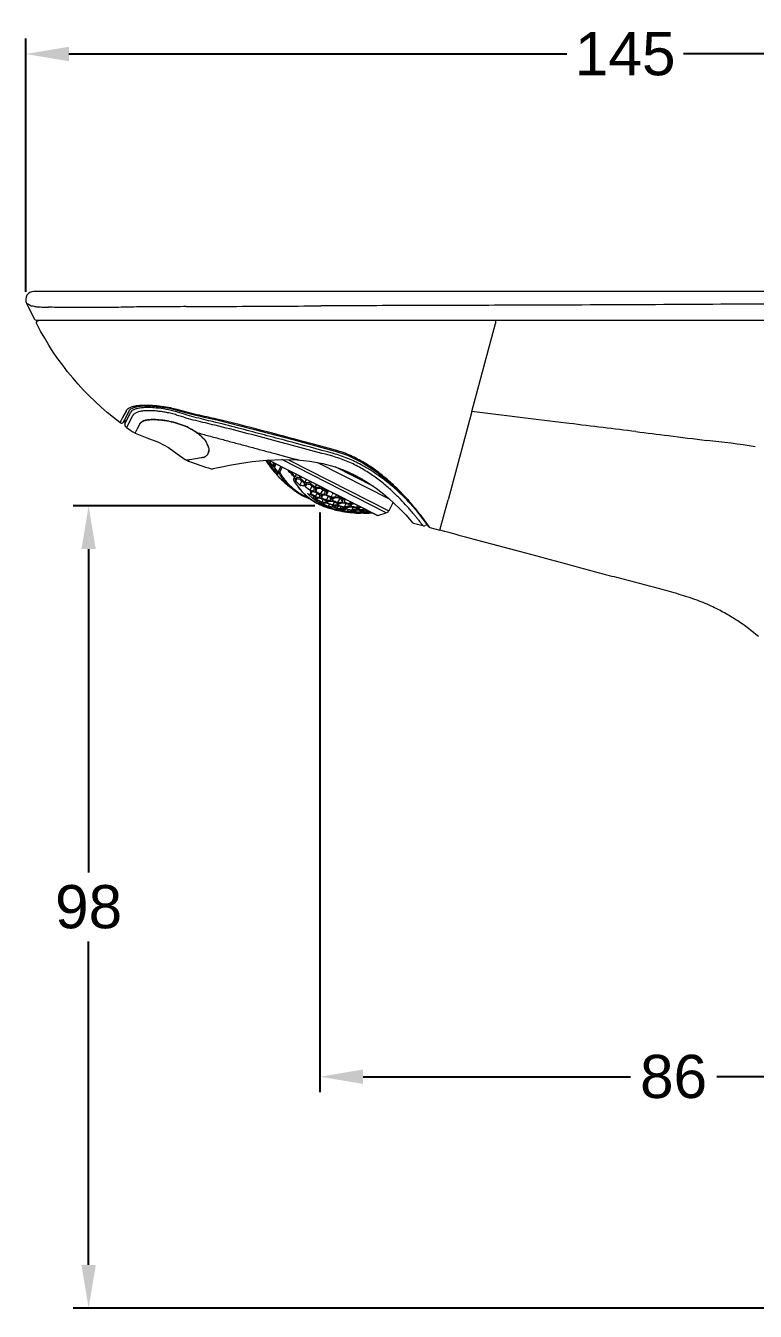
# Model space of a CAD drawing. Header units: millimetres. Extents: x 1613 to 2033, y 365 to 959.
# Drawn here: x 1715.1 to 1774.2, y 732 to 836.2 of the extents above; entities that cross this region are included whole.
import ezdxf

# ---------------------------------------------------------------- set-up
doc = ezdxf.new("R2010")
doc.units = ezdxf.units.MM
doc.header["$LTSCALE"] = 0.1
doc.linetypes.add('PDF_IMPORT', pattern=[1, 0.8, -0.2])
doc.layers.add('DIM', color=3, linetype='Continuous')
doc.styles.get("Standard").update_dxf_attribs({"font": 'arial.ttf'})
doc.dimstyles.new('ISO-25', dxfattribs={"dimtxt": 3, "dimasz": 3, "dimexe": 1.25, "dimexo": 0.625, "dimgap": 1, "dimtad": 1, "dimtih": 1, "dimtoh": 1, "dimdec": 1, "dimlfac": 1.5, "dimdsep": 46, "dimtxsty": 'Standard', "dimcen": 2.5, "dimclrd": 3, "dimclre": 3, "dimclrt": 256, "dimadec": 0, "dimazin": 0, "dimtfac": 1, "dimtdec": 1, "dimtmove": 0, "dimatfit": 3, "dimfxl": 1, "dimarcsym": 0})

# ---------------------------------------------------------------- blocks, each defined once
blk = doc.blocks.new('*D26')
at = {"layer": 'Defpoints', "color": 0, "transparency": 16777216}
for p in [(1720.18, 797.32), (1739.14, 797.32), (1780.95, 732.3)]:
    blk.add_point(p, dxfattribs=at)
at = {"layer": 'DIM', "color": 3, "lineweight": -2, "transparency": 16777216}
for p, q in [((1738.51, 797.32), (1718.93, 797.32)), ((1720.18, 793.82), (1720.18, 767.6)), ((1720.18, 735.8), (1720.18, 762.02)), ((1780.33, 732.3), (1718.93, 732.3))]:
    blk.add_line(p, q, dxfattribs=at)
at = {"layer": 'DIM', "color": 3, "transparency": 16777216}
for points in [[(1719.6, 793.82), (1720.76, 793.82), (1720.18, 797.32)], [(1719.6, 735.8), (1720.76, 735.8), (1720.18, 732.3)]]:
    blk.add_solid(points, dxfattribs=at)
at = {"layer": 'DIM', "transparency": 16777216, "insert": (1720.18, 764.81), "char_height": 3.5, "attachment_point": 5}
blk.add_mtext('98', dxfattribs=at)
blk = doc.blocks.new('*D27')
at = {"layer": 'Defpoints', "color": 0, "transparency": 16777216}
for p in [(1738.92, 797.41), (1796.25, 751.05), (1796.25, 732.04)]:
    blk.add_point(p, dxfattribs=at)
at = {"layer": 'DIM', "color": 3, "lineweight": -2, "transparency": 16777216}
for p, q in [((1738.92, 796.79), (1738.92, 749.8)), ((1796.25, 732.66), (1796.25, 752.3)), ((1742.42, 751.05), (1764.08, 751.05)), ((1792.75, 751.05), (1771.09, 751.05))]:
    blk.add_line(p, q, dxfattribs=at)
at = {"layer": 'DIM', "color": 3, "transparency": 16777216}
for points in [[(1742.42, 751.64), (1742.42, 750.47), (1738.92, 751.05)], [(1792.75, 751.64), (1792.75, 750.47), (1796.25, 751.05)]]:
    blk.add_solid(points, dxfattribs=at)
at = {"layer": 'DIM', "transparency": 16777216, "insert": (1767.58, 751.05), "char_height": 3.5, "attachment_point": 5}
blk.add_mtext('86', dxfattribs=at)
blk = doc.blocks.new('*D28')
at = {"layer": 'Defpoints', "color": 0, "transparency": 16777216}
for p in [(1812.23, 833.95), (1715.08, 814.04), (1812.23, 813.2)]:
    blk.add_point(p, dxfattribs=at)
at = {"layer": 'DIM', "color": 3, "lineweight": -2, "transparency": 16777216}
for p, q in [((1715.08, 814.66), (1715.08, 835.2)), ((1812.23, 813.82), (1812.23, 835.2)), ((1718.58, 833.95), (1758.94, 833.95)), ((1808.73, 833.95), (1768.37, 833.95))]:
    blk.add_line(p, q, dxfattribs=at)
at = {"layer": 'DIM', "color": 3, "transparency": 16777216}
for points in [[(1718.58, 834.53), (1718.58, 833.36), (1715.08, 833.95)], [(1808.73, 834.53), (1808.73, 833.36), (1812.23, 833.95)]]:
    blk.add_solid(points, dxfattribs=at)
at = {"layer": 'DIM', "transparency": 16777216, "insert": (1763.66, 833.95), "char_height": 3.5, "attachment_point": 5}
blk.add_mtext('145', dxfattribs=at)

msp = doc.modelspace()

# ---------------------------------------------------------------- linework, layer by layer
at = {"lineweight": 18}
for points in [[(1774.458, 786.727, 0.0314378), (1772.781, 787.991, 0.0159424), (1771.847, 788.567, 0.0185438), (1770.77, 789.13, 0.0221073), (1769.492, 789.671, 0.0159523), (1768.03, 790.151, 0.0062197), (1766.455, 790.597, 0.0025118), (1764.825, 791.029, -0.0005037), (1763.187, 791.452, -0.0013277), (1761.58, 791.877, -0.0008788), (1758.413, 792.73, 0.0002035), (1755.21, 793.591, -0.0000002), (1751.943, 794.465, -0.0008443), (1748.645, 795.35)], [(1790.752, 814.706), (1753.742, 814.704), (1715.753, 814.706, 0.5565299), (1715.154, 813.74), (1715.78, 812.475, 0.2847449), (1715.961, 812.364), (1810.542, 812.364), (1811.015, 812.364)], [(1811.906, 813.968, -0.0081266), (1811.736, 813.952, -0.0057637), (1811.494, 813.936, -0.0022375), (1811.183, 813.917, -0.0019295), (1810.804, 813.899, -0.0015759), (1810.361, 813.88, -0.0019265), (1809.286, 813.842, -0.0016046), (1807.992, 813.806, -0.0014228), (1806.528, 813.776, -0.0017561), (1804.929, 813.754, -0.0016589), (1803.239, 813.74, -0.0012544), (1798.779, 813.728), (1796.135, 813.728, 0.0015684), (1774.731, 813.679, -0.0008578), (1753.53, 813.579, 0.0002889), (1746.26, 813.558, 0.0003848), (1738.99, 813.53)], [(1715.422, 813.595, 0.0137382), (1715.383, 813.616, 0.0078104), (1715.315, 813.655)], [(1715.806, 813.483, 0.0042785), (1715.968, 813.469, 0.0035124), (1716.166, 813.452, 0.0092708), (1716.391, 813.44, 0.0028441), (1716.646, 813.431, 0.0024982), (1716.926, 813.423)], [(1723.633, 813.434, -0.0025412), (1722.808, 813.416, -0.000848), (1721.995, 813.404, 0.0008832), (1721.203, 813.393), (1720.371, 813.39, -0.0004128), (1718.67, 813.395, -0.0009315), (1717.913, 813.402, -0.0031008), (1717.233, 813.415)], [(1728.086, 813.471, -0.000386), (1726.266, 813.462, 0.0015504), (1724.462, 813.455)], [(1723.261, 805.085, 0.0384617), (1723.21, 805.009), (1722.932, 804.477), (1722.803, 804.228), (1722.719, 804.067, -0.1130663), (1715.984, 812.071, -0.1817176), (1715.968, 812.21, -0.1979813), (1716.06, 812.336)], [(1725.295, 805.452, 0.0134358), (1724.827, 805.465, 0.0148948), (1724.403, 805.456, 0.0080978), (1724.225, 805.443)], [(1740.187, 801.83, 0.0002715), (1737.79, 802.484, 0.0025505), (1734.189, 803.444, 0.0050091), (1730.575, 804.348, 0.0026463), (1728.952, 804.712, -0.0067374), (1728.144, 804.907, -0.0085579), (1727.343, 805.129, 0.0206536), (1726.833, 805.256, 0.0212406), (1726.074, 805.383, 0.0137009), (1725.356, 805.447)], [(1764.52, 803.342, -0.0008133), (1767.165, 803.017, 0.0015831), (1770.265, 802.634)], [(1744.443, 799.407, 0.0176403), (1743.542, 800.135, 0.0272955), (1742.526, 800.814, 0.0284305), (1741.402, 801.396)], [(1747.834, 795.568), (1747.754, 795.679, 0.0030028), (1747.673, 795.789), (1747.638, 795.837, 0.0017873), (1747.45, 796.089, 0.0125499), (1746.542, 797.247, 0.0147646), (1745.816, 798.08, 0.0178387), (1744.914, 798.981)], [(1747.613, 795.795), (1747.723, 795.645, 0.1654758), (1747.834, 795.568), (1748.645, 795.35), (1749.303, 797.805)]]:
    msp.add_lwpolyline(points, format="xyb", dxfattribs=at)
for points in [[(1759.13, 804.003), (1756.436, 804.334), (1751.223, 804.973), (1753.137, 812.116)], [(1753.138, 812.284), (1753.137, 812.115)], [(1753.143, 812.364), (1753.138, 812.284)], [(1753.249, 812.371), (1753.249, 812.364)], [(1751.223, 804.974), (1749.302, 797.805)]]:
    msp.add_lwpolyline(points, dxfattribs=at)
at = {"lineweight": 9}
for points in [[(1723.02, 804.137), (1723.243, 804.576)], [(1723.113, 803.943), (1723.587, 804.891)], [(1723.242, 804.576), (1723.497, 805.076)], [(1723.496, 805.076), (1723.6, 805.188), (1723.863, 805.307)], [(1723.497, 805.076), (1723.497, 805.076)], [(1723.862, 805.307), (1724.148, 805.373)], [(1724.058, 805.422), (1724.024, 805.418)], [(1724.149, 805.375), (1724.15, 805.375), (1724.413, 805.407), (1724.915, 805.42)], [(1724.915, 805.419), (1725.356, 805.404)], [(1725.357, 805.448), (1725.295, 805.452)], [(1725.356, 805.405), (1725.356, 805.405)], [(1725.356, 805.405), (1725.935, 805.358), (1726.735, 805.23), (1727.328, 805.084)], [(1727.328, 805.084), (1728.317, 804.799), (1729.533, 804.521), (1730.56, 804.289)], [(1730.559, 804.29), (1733.404, 803.58), (1736.737, 802.702), (1740.171, 801.767)], [(1740.17, 801.767), (1741.162, 801.428), (1742.343, 800.847), (1743.483, 800.104), (1744.406, 799.365)], [(1734.575, 800.95), (1734.574, 800.952)], [(1734.58, 800.943), (1734.575, 800.951)], [(1743.563, 796.549), (1734.759, 801.035)], [(1735.885, 801.08), (1737.082, 801.047)], [(1737.082, 801.047), (1738.095, 800.948), (1739.15, 800.76), (1740.155, 800.484), (1741.088, 800.134), (1741.868, 799.765)], [(1738.737, 800.833), (1744.581, 797.856)], [(1743.283, 798.892), (1740.171, 800.478)], [(1740.952, 800.185), (1741.858, 799.734)], [(1741.857, 799.734), (1742.376, 799.476)], [(1741.868, 799.766), (1741.868, 799.766)], [(1741.868, 799.766), (1742.666, 799.311)], [(1742.666, 799.311), (1743.487, 798.755)], [(1744.406, 799.365), (1744.493, 799.288)], [(1744.494, 799.288), (1744.719, 799.086)], [(1736.232, 799.052), (1736.229, 799.054)], [(1736.237, 799.048), (1736.232, 799.052)], [(1744.719, 799.086), (1744.821, 798.993)], [(1744.821, 798.993), (1745.809, 798.006)], [(1744.846, 797.618), (1744.495, 796.928)], [(1745.809, 798.006), (1746.663, 797.018), (1747.266, 796.256)], [(1741.161, 796.875), (1741.226, 797.004)]]:
    msp.add_lwpolyline(points, dxfattribs=at)
for points in [[(1723.748, 804.633), (1723.253, 803.675, 0.009108), (1723.939, 803.206), (1724.031, 803.388), (1724.058, 803.441), (1724.103, 803.529), (1724.128, 803.578), (1724.325, 803.964), (1724.331, 803.976), (1724.324, 803.963), (1724.126, 803.574)], [(1746.642, 796.512, 0.0033337), (1746.454, 796.74, 0.0046202), (1746.241, 796.991, 0.0054793), (1746.004, 797.262, 0.0104756), (1745.46, 797.853, 0.0130897), (1744.813, 798.488, 0.0164693), (1744.062, 799.141), (1743.934, 799.244, 0.0178755), (1743.072, 799.869, 0.023597), (1742.118, 800.452, 0.0281101), (1741.075, 800.955, 0.032417), (1739.96, 801.338, 0.0013436), (1735.2, 802.622, 0.0014441), (1732.817, 803.251, 0.0032338), (1730.427, 803.856, 0.0035738), (1729.642, 804.042, -0.0052614), (1728.858, 804.23, -0.0096656), (1728.08, 804.442, -0.0090547), (1727.311, 804.683, 0.0168837), (1726.895, 804.802, 0.0155327), (1726.48, 804.892, 0.0106245), (1726.074, 804.959, 0.0108015), (1725.683, 805.004, 0.0167624), (1725.224, 805.034, 0.0234311), (1724.716, 805.025, 0.031716), (1724.363, 804.979, 0.0476801), (1724.083, 804.897, 0.0376048), (1723.97, 804.844, 0.0414243), (1723.876, 804.783)], [(1744.283, 799.325, 0.0032452), (1744.149, 799.43, 0.0403139), (1742.255, 800.657, 0.0256114), (1741.172, 801.169, 0.0285089), (1740.022, 801.567, 0.0003494), (1736.29, 802.573, 0.0007924), (1734.422, 803.07, 0.0007922), (1732.553, 803.561, 0.003734), (1730.484, 804.088, -0.0033925), (1729.704, 804.274, -0.0044447), (1728.927, 804.471, -0.0074195), (1728.154, 804.685, -0.0102043), (1727.39, 804.929, 0.0068958), (1727.296, 804.955, 0.0233168), (1726.452, 805.147, 0.0233131), (1725.645, 805.255, 0.016627), (1725.098, 805.288, 0.0246523), (1724.616, 805.279, 0.0279549), (1724.24, 805.233, 0.0426434), (1723.94, 805.154)], [(1722.719, 804.067, 0.1420128), (1722.822, 804.027, 0.1432247), (1722.931, 804.048, 0.0811366), (1722.981, 804.084)], [(1723.106, 804.308), (1723.113, 803.943, 0.2379362), (1723.254, 803.675)], [(1724.457, 804.12, 0.0791851), (1724.363, 804.029, 0.0371292), (1724.335, 803.985), (1724.331, 803.976), (1724.336, 803.985), (1724.34, 803.993, -0.0957305), (1724.457, 804.12), (1724.509, 804.154)], [(1724.544, 804.173, -0.0348272), (1724.661, 804.22), (1724.739, 804.244, 0.0443725), (1724.544, 804.173)], [(1725.066, 804.3, 0.0083219), (1724.993, 804.293, -0.0228314), (1725.267, 804.314, -0.0157656), (1725.577, 804.315, -0.0274214), (1726.293, 804.251), (1726.331, 804.245), (1726.33, 804.245), (1726.293, 804.25), (1726.33, 804.245), (1726.373, 804.239), (1726.331, 804.245)], [(1725.871, 804.297, 0.0049779), (1725.731, 804.306, 0.0113077), (1725.484, 804.315, 0.0101351), (1725.346, 804.315, 0.0165599), (1725.133, 804.306)], [(1726.373, 804.239), (1726.385, 804.237, -0.024571), (1727.041, 804.104, -0.0258665), (1727.712, 803.9, -0.031794), (1728.353, 803.62, -0.0376308), (1728.917, 803.278, -0.0290928), (1729.236, 803.026)], [(1729.437, 802.829, 0.0504817), (1728.916, 803.28, 0.027077), (1728.51, 803.536, 0.0246311), (1728.032, 803.772, 0.0511053), (1726.742, 804.172, 0.0105704), (1726.475, 804.223)], [(1723.939, 803.206), (1724.902, 802.837), (1725.849, 802.485), (1726.662, 802.044), (1727.343, 801.536), (1727.992, 801.093), (1728.122, 801.02, 0.005552), (1728.285, 800.956, 0.0218249), (1730.115, 800.326, 0.1217168), (1730.218, 800.323), (1730.299, 800.342), (1730.548, 800.399), (1730.977, 800.493), (1731.593, 800.619), (1732.411, 800.764), (1733.433, 800.913), (1734.615, 801.029), (1735.885, 801.081)], [(1728.917, 803.278, 0.0054794), (1729.423, 803.133, 0.0012808), (1729.932, 802.995)], [(1729.304, 802.963, -0.0155526), (1729.372, 802.896, -0.0284933), (1729.558, 802.69), (1729.561, 802.686)], [(1729.849, 802.202, 0.0252535), (1729.788, 802.338, 0.0117676), (1729.75, 802.409)], [(1729.769, 802.374, -0.0410285), (1729.865, 802.157, -0.0510949), (1729.914, 801.954, -0.0602636), (1729.918, 801.764, 0.0130469), (1729.922, 801.821)], [(1730.948, 802.723, 0.0006415), (1731.966, 802.451, 0.000642), (1732.982, 802.179)], [(1729.854, 801.549), (1729.856, 801.552), (1729.854, 801.549, -0.0577967), (1729.79, 801.454, -0.0508329), (1729.706, 801.373, -0.0819692), (1729.483, 801.256, 0.054571), (1729.642, 801.33)], [(1729.48, 801.256, -0.022991), (1729.395, 801.233, -0.0075644), (1729.307, 801.213), (1728.386, 801.059, -0.0104561), (1728.321, 801.051), (1728.133, 801.015), (1728.121, 801.019), (1728.135, 801.021), (1728.321, 801.049)], [(1734.644, 800.89, 0.0297054), (1734.686, 800.794, -0.0029379), (1734.631, 800.925, -0.0082512), (1734.538, 801.005), (1734.527, 801.02)], [(1734.641, 800.85, -0.0055141), (1734.685, 800.787), (1734.684, 800.787, 0.0092064), (1734.769, 800.677), (1734.79, 800.717, -0.0324443), (1734.713, 800.808)], [(1734.772, 800.769, 0.0110003), (1734.874, 800.619, -0.0118924), (1734.728, 800.82, -0.0047847), (1734.656, 800.907), (1734.719, 801.03, 0.0072288), (1734.857, 800.807, -0.0061932), (1734.78, 801.036), (1743.609, 796.537), (1744.301, 796.762), (1735.83, 801.078)], [(1735.026, 800.617), (1734.979, 800.525, -0.0088605), (1734.875, 800.618, -0.0221953), (1734.865, 800.762)], [(1735.134, 800.727, 0.0132353), (1735.146, 800.57, -0.0106234), (1734.97, 800.725, -0.0089235), (1734.878, 800.82), (1734.89, 800.802), (1734.957, 800.934)], [(1734.969, 800.566, -0.0216346), (1734.942, 800.696, 0.0150617), (1735.112, 800.539, 0.0085652), (1735.235, 800.465), (1735.317, 800.607), (1735.375, 800.721)], [(1735.686, 799.576, -0.0135782), (1735.367, 799.929, -0.0094246), (1735.302, 800.012, -0.0074536), (1735.212, 800.108, 0.0100704), (1735.181, 800.143, -0.0063059), (1735.129, 800.195, 0.0083359), (1735.201, 800.112), (1735.154, 800.162), (1735.132, 800.198, -0.0043027), (1735.064, 800.278), (1735.094, 800.337)], [(1735.291, 800.764), (1735.268, 800.72, -0.0081069), (1735.164, 800.803), (1735.171, 800.791), (1735.184, 800.818, -0.0050586), (1735.141, 800.84)], [(1735.466, 800.149, -0.0114378), (1735.2, 800.464), (1735.211, 800.447, 0.0114227), (1735.442, 800.132, 0.0040807), (1735.529, 800.066, 0.0116778), (1735.522, 799.939, 0.004517), (1735.533, 799.899, -0.0076343), (1735.434, 799.982, -0.0115979), (1735.337, 800.068, -0.0054989), (1735.274, 800.127), (1735.344, 800.264)], [(1735.235, 800.465, -0.0147563), (1735.231, 800.516, -0.0132281), (1735.221, 800.678, 0.0081365), (1735.318, 800.607, -0.0052024), (1735.269, 800.72)], [(1737.027, 798.427, -0.0122223), (1736.861, 798.549, -0.0324929), (1736.392, 798.963, -0.0114398), (1736.244, 799.119, -0.0126537), (1736.064, 799.327, -0.037967), (1735.584, 800.026), (1735.53, 800.066), (1735.763, 800.523)], [(1736.756, 798.733, -0.0152479), (1736.539, 798.931, -0.0221659), (1736.234, 799.256, -0.0040053), (1736.13, 799.382, -0.0117219), (1735.978, 799.582, -0.0046597), (1735.928, 799.652, -0.021706), (1735.664, 800.067), (1735.869, 800.47)], [(1736.373, 801.066), (1744.495, 796.928, -0.1994206), (1744.3, 796.762)], [(1735.946, 799.335, 0.0147769), (1736.133, 799.144, 0.0057591), (1736.198, 799.084, -0.0111264), (1735.946, 799.335, -0.0112537), (1735.78, 799.482, 0.0341187), (1735.844, 799.409), (1735.859, 799.395), (1735.864, 799.406, -0.0070421), (1735.743, 799.509, -0.0210891), (1735.713, 799.542)], [(1736.503, 800.114, -0.0110812), (1736.388, 800.15), (1736.411, 800.194)], [(1736.783, 799.497), (1736.858, 799.642, -0.0145159), (1736.551, 800, -0.0111553), (1736.437, 800.036, -0.0052024), (1736.388, 800.15)], [(1736.609, 800.092, 0.0118303), (1736.604, 800.033), (1736.609, 800.092)], [(1736.861, 799.387), (1736.798, 799.408), (1736.83, 799.398, -0.011421), (1736.862, 799.571, -0.0108604), (1736.864, 799.635)], [(1738.922, 797.415, 0.0253842), (1739.358, 797.239, -0.0479629), (1738.597, 797.584, -0.0464651), (1737.908, 798.065, -0.0448943), (1737.305, 798.677, -0.0407603), (1736.798, 799.408)], [(1736.818, 799.356, 0.0339083), (1737.231, 798.759, 0.0350451), (1737.71, 798.239, 0.0380392), (1738.247, 797.803, 0.0379892), (1738.837, 797.455)], [(1737.269, 799.756, 0.0043525), (1737.255, 799.597, -0.018643), (1736.916, 799.668), (1737.024, 799.88)], [(1736.965, 799.356), (1736.966, 799.315), (1737.06, 799.541), (1736.966, 799.356, -0.013511), (1736.968, 799.563, 0.0190014), (1737.308, 799.491, 0.0138824), (1737.64, 799.168)], [(1736.966, 799.315, 0.0139275), (1737.301, 798.997), (1737.47, 799.328)], [(1737.377, 799.701, 0.0037117), (1737.362, 799.53), (1737.434, 799.672)], [(1738.07, 799.348, 0.004024), (1738.055, 799.176, -0.0195042), (1737.696, 799.206), (1737.83, 799.47)], [(1738.636, 799.06), (1738.524, 798.838, -0.0142009), (1738.169, 799.122), (1738.24, 799.262)], [(1746.233, 797.525, 0.0188758), (1745.19, 798.556, 0.0071835), (1744.778, 798.92, 0.0088175), (1744.339, 799.281)], [(1738.199, 797.837, -0.0465039), (1737.428, 798.175, -0.0259757), (1737.029, 798.425), (1737.024, 798.43), (1736.363, 798.937, -0.0058563), (1736.236, 799.048), (1736.23, 799.054, 0.008909), (1736.364, 798.936)], [(1736.83, 798.672, 0.0096844), (1736.909, 798.609, 0.0241472), (1737.27, 798.352, 0.0111716), (1737.463, 798.235, 0.036955), (1738.059, 797.952)], [(1737.639, 799.105, 0.0076532), (1737.639, 798.922, -0.014312), (1737.385, 798.976)], [(1737.749, 798.922, -0.0074983), (1737.752, 799.109, 0.0193794), (1738.11, 799.077, 0.0144629), (1738.464, 798.794)], [(1738.285, 798.934), (1738.106, 798.583, -0.0120547), (1737.75, 798.863), (1737.869, 799.096)], [(1738.431, 798.094), (1738.346, 797.927, -0.0153406), (1738.131, 798.119, -0.015317), (1737.927, 798.326, 0.0129592), (1738.144, 798.278, 0.0120527), (1738.52, 798.039)], [(1738.106, 798.583, 0.0157432), (1738.463, 798.547, -0.0038072), (1738.462, 798.731)], [(1738.185, 798.348, -0.0140323), (1738.17, 798.501, 0.0176819), (1738.526, 798.464, 0.0147856), (1738.902, 798.223)], [(1738.711, 798.342), (1738.543, 798.075, -0.011182), (1738.191, 798.3), (1738.286, 798.486)], [(1738.579, 798.559, -0.007461), (1738.582, 798.748, 0.0184164), (1738.962, 798.757, 0.0156122), (1739.336, 798.513, 0.0108604), (1739.334, 798.449, 0.0112489), (1739.333, 798.263, -0.0185845), (1738.956, 798.259)], [(1739.146, 798.633), (1738.956, 798.258, -0.0134516), (1738.58, 798.5), (1738.707, 798.748)], [(1739.442, 798.649), (1739.398, 798.565, -0.0147856), (1739.024, 798.809), (1739.046, 798.851)], [(1739.712, 798.511, -0.0109476), (1739.461, 798.48, 0.0110252), (1739.457, 798.289), (1739.457, 798.229), (1739.592, 798.496)], [(1739.457, 798.229, 0.0140833), (1739.852, 798.027, 0.0157514), (1740.251, 798.075, -0.0087692), (1740.254, 798.235)], [(1743.487, 798.755), (1744.237, 798.163), (1744.893, 797.577), (1745.442, 797.037), (1745.871, 796.586), (1746.176, 796.25), (1746.352, 796.051), (1746.406, 795.987, 0.1445211), (1746.508, 795.923), (1747.267, 795.719, 0.0625), (1747.356, 795.708)], [(1738.938, 797.662), (1738.876, 797.541, -0.0322357), (1738.42, 797.866, 0.0015003), (1738.525, 797.84)], [(1738.451, 797.902, 0.0059698), (1738.563, 797.878, -0.0179786), (1738.53, 797.997)], [(1738.568, 798.06, 0.0158104), (1738.922, 798.02, -0.0097163), (1738.905, 798.171)], [(1738.669, 797.87, -0.0228904), (1738.638, 797.992, 0.0177591), (1738.992, 797.952, 0.0126816), (1739.388, 797.75, 0.0158826), (1739.397, 797.708, 0.0177418), (1739.429, 797.587, -0.0158428), (1739.076, 797.629), (1739.188, 797.848)], [(1738.68, 797.831, 0.0121612), (1739.032, 797.615, -0.0128998), (1738.68, 797.831), (1738.754, 797.977)], [(1739.669, 797.192, -0.0071338), (1739.555, 797.216), (1739.542, 797.219, -0.0089562), (1739.451, 797.241, -0.0033668), (1739.375, 797.275, -0.0146893), (1739.145, 797.387, -0.0116936), (1738.964, 797.52), (1738.981, 797.516, 0.007198), (1739.087, 797.462, 0.0077081), (1739.173, 797.443)], [(1739.438, 797.778, 0.0149254), (1739.813, 797.778, -0.0135902), (1739.798, 797.931, -0.0130934), (1739.794, 797.984, -0.0140833), (1739.399, 798.186, -0.0167063), (1739.022, 798.182, 0.0090164), (1739.036, 798.028)], [(1739.594, 798.083), (1739.438, 797.777, -0.0126816), (1739.043, 797.98), (1739.146, 798.181)], [(1739.542, 797.591, -0.0049329), (1739.553, 797.553, 0.0123632), (1739.933, 797.401, -0.011369), (1739.539, 797.518), (1739.506, 797.532, -0.0158428), (1739.153, 797.574, 0.0241388), (1739.197, 797.481, 0.0107349), (1739.629, 797.286), (1739.711, 797.447)], [(1739.588, 797.278, -0.0129137), (1739.214, 797.452), (1739.268, 797.558)], [(1739.363, 797.237, 0.0227818), (1740.181, 796.996, 0.0064053), (1740.269, 796.976, -0.0111071), (1740.163, 797.003), (1740.188, 797.026, -0.0122034), (1739.792, 797.157), (1739.827, 797.227)], [(1739.542, 797.591, -0.0226046), (1739.512, 797.715, 0.0149254), (1739.887, 797.715, 0.014859), (1740.302, 797.552, 0.0030731), (1740.31, 797.509, 0.0174838), (1740.342, 797.387, -0.0149622), (1739.968, 797.388), (1740.092, 797.631)], [(1740.084, 797.056), (1740.068, 797.026, -0.0179947), (1739.763, 797.119), (1739.745, 797.126, -0.0110198), (1739.613, 797.175)], [(1739.712, 797.243, 0.0275542), (1739.792, 797.157, 0.0122214), (1740.225, 797.028, 0.008386), (1740.318, 797.015)], [(1739.935, 797.335, 0.0244136), (1739.978, 797.209, -0.0129398), (1739.716, 797.273, 0.0103953), (1739.982, 797.243, 0.000757), (1740.065, 797.201)], [(1739.935, 797.8, -0.017734), (1739.922, 797.956, 0.0174839), (1740.321, 798.004, 0.0148561), (1740.737, 797.843)], [(1740.525, 797.921), (1740.355, 797.587, -0.014859), (1739.94, 797.75), (1740.052, 797.969)], [(1740.17, 797.337), (1740.093, 797.244, -0.0297451), (1740.048, 797.339, 0.0168325), (1740.422, 797.337, 0.0142337), (1740.871, 797.179, 0.0303639), (1740.916, 797.085, -0.0130915), (1740.542, 797.088), (1740.637, 797.273)], [(1740.356, 797.587, 0.0177767), (1740.753, 797.632, -0.013753), (1740.74, 797.787)], [(1740.799, 797.894, -0.0153925), (1740.383, 798.055), (1740.429, 798.146)], [(1740.461, 797.404, -0.0158321), (1740.432, 797.53, 0.0158464), (1740.829, 797.574, 0.0142071), (1741.266, 797.452)], [(1741.324, 797.496, -0.0142165), (1740.887, 797.617), (1741.007, 797.851, -0.0052905), (1740.872, 797.829, 0.013306), (1740.882, 797.669, 0.0014704), (1740.887, 797.617)], [(1741.274, 797.408, 0.0159383), (1741.303, 797.283, -0.0158872), (1740.907, 797.24), (1741.045, 797.512)], [(1740.99, 797.197, 0.0158872), (1741.387, 797.24, 0.0138777), (1741.857, 797.124, 0.0325794), (1741.902, 797.028, -0.0158464), (1741.505, 796.984), (1741.613, 797.196)], [(1741.505, 796.985, -0.0183636), (1741.458, 796.963, -0.0120328), (1741.05, 797.071), (1741.12, 797.209)], [(1741.592, 797.553, -0.0105326), (1741.324, 797.496), (1741.402, 797.65)], [(1741.441, 797.276, -0.0163708), (1741.431, 797.316, -0.0206829), (1741.404, 797.446, 0.0100426), (1741.684, 797.505)], [(1741.98, 797.356), (1741.898, 797.195, -0.0151018), (1741.441, 797.276), (1741.543, 797.475)], [(1742.028, 797.059, -0.0290703), (1741.986, 797.158, 0.0105326), (1742.254, 797.215)], [(1742.558, 797.062), (1742.521, 796.99, -0.0146699), (1742.043, 797.029), (1742.124, 797.187)], [(1740.268, 796.976), (1740.284, 796.972, -0.0513413), (1740.188, 797.026)], [(1740.338, 796.961), (1740.316, 796.998, 0.0513413), (1740.414, 796.949), (1740.43, 796.982)], [(1740.637, 796.9), (1740.657, 796.894, -0.0082253), (1740.414, 796.949, 0.0059698), (1740.658, 796.896, 0.0046003), (1740.853, 796.857, 0.0062456), (1740.964, 796.844, 0.0135447), (1741.219, 796.818, -0.0513413), (1741.121, 796.867, -0.0132758), (1740.709, 796.965), (1740.751, 797.048)], [(1740.99, 796.835), (1740.964, 796.843, -0.0009816), (1740.865, 796.857), (1740.891, 796.909)], [(1741.256, 796.852, 0.0124994), (1741.536, 796.876, -0.0149985), (1741.256, 796.852, 0.0513413), (1741.354, 796.802), (1741.378, 796.85)], [(1741.285, 796.803), (1741.308, 796.801), (1741.317, 796.8), (1741.353, 796.796, 0.0144079), (1741.826, 796.754), (1741.864, 796.826)], [(1741.866, 796.742), (1741.798, 796.75), (1741.79, 796.751, -0.0126815), (1741.354, 796.802)], [(1741.653, 796.887, -0.0280446), (1741.596, 796.955, 0.0177767), (1741.993, 797, 0.014668), (1742.47, 796.959)], [(1741.631, 796.852), (1741.672, 796.847, 0.0129658), (1742.107, 796.825)], [(1742.802, 796.755, -0.0122447), (1742.345, 796.747, 0.01222), (1742.803, 796.733, -0.0133901), (1742.55, 796.744), (1742.542, 796.73, -0.0088927), (1742.294, 796.729, -0.0075746), (1742.203, 796.757, -0.0570334), (1742.105, 796.806, -0.0111901), (1741.674, 796.867), (1741.725, 796.968)], [(1742.306, 796.728), (1742.295, 796.728, -0.0068092), (1742.203, 796.745, -0.0127514), (1741.929, 796.743), (1742.013, 796.734)], [(1741.929, 796.744, 0.012755), (1742.202, 796.729, -0.004487), (1742.012, 796.735), (1742.046, 796.734), (1742.051, 796.743)], [(1742.377, 796.819), (1742.345, 796.757, -0.0513413), (1742.248, 796.806, 0.0113568), (1742.547, 796.869, -0.01168), (1742.244, 796.831, -0.0072136), (1742.148, 796.821), (1742.227, 796.976)], [(1742.616, 796.968, 0.0376397), (1742.694, 796.878, 0.0092338), (1742.921, 796.877)], [(1742.963, 796.855, -0.0077854), (1742.694, 796.878), (1742.74, 796.969)], [(1742.845, 796.735), (1742.901, 796.739, -0.0286009), (1742.843, 796.756), (1742.892, 796.853)], [(1742.902, 796.739), (1742.921, 796.739, 0.0062177), (1743.159, 796.755, -0.0071373), (1743.038, 796.748), (1743.068, 796.748), (1743.081, 796.771, -0.0093289), (1742.948, 796.768, 0.0391962), (1743.038, 796.748)], [(1746.806, 796.311, 0.0024503), (1746.945, 796.135, -0.0029832), (1747.059, 795.99)], [(1747.266, 796.256), (1747.613, 795.795, -0.1361791), (1747.446, 795.721)], [(1747.107, 795.928, 0.0019815), (1747.149, 795.873, -0.0095584), (1747.184, 795.828, -0.0115605), (1747.213, 795.789)]]:
    msp.add_lwpolyline(points, format="xyb", dxfattribs=at)
at = {"linetype": 'PDF_IMPORT', "lineweight": 9, "ltscale": 0.001416}
msp.add_lwpolyline([(1724.032, 803.39), (1724.127, 803.574)], dxfattribs=at)
at = {"lineweight": 9}
for points in [[(1729.879, 801.604, 0.0683568), (1729.919, 801.768, -0.0022826), (1729.912, 801.723, -0.0492532)], [(1734.892, 800.5, -0.0071766), (1734.769, 800.677, 0.0070453), (1734.895, 800.495), (1734.914, 800.476, 0.0065471), (1735.041, 800.303), (1735.062, 800.276, -0.0063613)], [(1740.318, 797.015, 0.0106216), (1740.578, 796.986, -0.0132327)]]:
    msp.add_lwpolyline(points, format="xyb", close=True, dxfattribs=at)
at = {"linetype": 'PDF_IMPORT', "lineweight": 9, "ltscale": 0.005485}
msp.add_lwpolyline([(1739.553, 797.553), (1740.019, 798.355)], dxfattribs=at)
at = {"linetype": 'PDF_IMPORT', "lineweight": 9, "ltscale": 0.002963}
msp.add_lwpolyline([(1740.225, 797.028), (1740.825, 797.945)], dxfattribs=at)
at = {"lineweight": 18}
for centre, radius, start, end in [((1715.751, 814.066), 0.574, 244.92275, 252.03205), ((-2989.492, 877498.034), 876697.254, 270.308552266, 270.308789822), ((1724.275, 803.497), 1.932, 103.7811, 111.53686), ((1738.351, 792.309), 9.354, 47.75471, 48.93204)]:
    msp.add_arc(centre, radius, start, end, dxfattribs=at)
at = {"lineweight": 9}
for centre, radius, start, end in [((1723.663, 804.765), 0.513, 128.58551, 141.41449), ((1724.117, 804.512), 0.659, 116.74694, 126.77202), ((1725.205, 802.454), 1.85, 96.86754, 102.79224), ((1725.396, 798.124), 6.191, 81.67749, 84.65017), ((1729.392, 801.788), 0.52, 310.8119, 325.8558), ((1734.496, 800.192), 0.505, 34.12324, 37.38454), ((1741.946, 805.42), 8.532, 215.0913, 218.23794), ((1742.446, 805.742), 9.109, 214.94093, 217.88581), ((1740.129, 804.309), 6.477, 218.50028, 219.44466), ((1743.757, 807.471), 11.286, 221.95879, 223.03103), ((1738.422, 802.194), 3.789, 220.6074, 222.89438), ((1742.67, 804.901), 7.777, 218.74544, 222.28842), ((1742.961, 804.972), 7.808, 224.18776, 227.60005), ((1743.246, 798.783), 5.088, 174.28804, 176.18468), ((1738.559, 804.595), 5.757, 269.6501, 273.43863), ((1738.884, 803.735), 5.195, 275.68097, 277.55501), ((1738.649, 792.488), 9.022, 47.20289, 48.40201), ((1739.795, 797.922), 0.822, 204.44597, 211.51298), ((1739.362, 797.857), 0.455, 245.45869, 249.78104), ((1739.893, 797.865), 0.795, 208.93716, 211.34562), ((1740.979, 797.802), 1.144, 202.30924, 204.08794), ((1740.489, 797.443), 0.443, 206.60842, 210.87117), ((1742.674, 805.242), 8.453, 252.27696, 255.08931), ((1742.418, 804.295), 7.447, 251.92935, 255.11689), ((1745.087, 798.035), 4.705, 178.36807, 179.75355), ((1742.884, 804.933), 7.943, 252.32627, 255.58816), ((1740.842, 802.834), 5.737, 280.61415, 283.471), ((1740.076, 796.011), 0.984, 76.2806, 77.73016), ((1741.016, 797.466), 0.649, 219.83412, 227.58155), ((1740.848, 803.297), 6.249, 267.99982, 271.42865), ((1740.986, 797.275), 0.416, 224.38063, 228.28381), ((1742.694, 805.813), 9.068, 257.35306, 260.02707), ((1741.308, 797.227), 0.302, 204.77273, 211.18621), ((1741.563, 800.704), 3.91, 262.248, 264.9433), ((1742.939, 805.785), 8.917, 257.76592, 260.46303), ((1741.852, 797.233), 0.477, 218.02408, 228.50451), ((1741.951, 797.178), 0.416, 224.38063, 228.28381), ((1742.834, 797.038), 0.213, 221.09498, 228.90502), ((1742.435, 801.925), 5.195, 275.68097, 277.55501), ((1743.598, 796.569), 0.0335, 243.64407, 287.88314)]:
    msp.add_arc(centre, radius, start, end, dxfattribs=at)
at = {"lineweight": 18}
for points in [[(1715.154, 813.74), (1715.151, 813.74), (1715.157, 813.738), (1715.16, 813.737)], [(1715.16, 813.737), (1715.165, 813.736), (1715.167, 813.734), (1715.169, 813.733)], [(1715.169, 813.733), (1715.173, 813.731), (1715.176, 813.729), (1715.181, 813.727)], [(1715.181, 813.727), (1715.192, 813.721), (1715.202, 813.716), (1715.214, 813.71)], [(1715.214, 813.71), (1715.228, 813.702), (1715.243, 813.694), (1715.258, 813.686)], [(1715.258, 813.686), (1715.277, 813.676), (1715.297, 813.666), (1715.315, 813.655)], [(1715.422, 813.595), (1715.435, 813.587), (1715.449, 813.579), (1715.462, 813.572)], [(1715.462, 813.572), (1715.477, 813.563), (1715.492, 813.554), (1715.508, 813.546)], [(1715.806, 813.483), (1715.728, 813.489), (1715.65, 813.5), (1715.575, 813.52)], [(1717.233, 813.415), (1717.13, 813.418), (1717.028, 813.42), (1716.926, 813.423)], [(1724.462, 813.455), (1724.186, 813.449), (1723.909, 813.44), (1723.633, 813.434)], [(1728.086, 813.471), (1728.693, 813.474), (1729.299, 813.478), (1729.905, 813.482)], [(1729.905, 813.482), (1730.51, 813.486), (1731.116, 813.488), (1731.721, 813.492)], [(1735.356, 813.512), (1736.568, 813.518), (1737.779, 813.524), (1738.99, 813.53)], [(1716.06, 812.336), (1716.069, 812.341), (1716.077, 812.345), (1716.086, 812.349)], [(1716.086, 812.349), (1716.11, 812.359), (1716.137, 812.364), (1716.163, 812.364)], [(1723.565, 805.294), (1723.498, 805.266), (1723.433, 805.233), (1723.374, 805.191)], [(1723.931, 805.4), (1723.902, 805.393), (1723.872, 805.387), (1723.843, 805.38)], [(1724.023, 805.417), (1723.991, 805.415), (1723.961, 805.407), (1723.931, 805.4)], [(1724.14, 805.434), (1724.113, 805.43), (1724.086, 805.428), (1724.059, 805.422)], [(1724.225, 805.443), (1724.197, 805.44), (1724.168, 805.437), (1724.14, 805.434)], [(1761.872, 803.666), (1760.958, 803.778), (1760.044, 803.891), (1759.13, 804.003)], [(1764.52, 803.342), (1763.637, 803.451), (1762.755, 803.558), (1761.872, 803.666)], [(1774.199, 802.106), (1772.896, 802.34), (1771.58, 802.478), (1770.265, 802.634)], [(1741.402, 801.396), (1741.009, 801.573), (1740.605, 801.726), (1740.187, 801.829)], [(1744.914, 798.981), (1744.87, 799.023), (1744.824, 799.065), (1744.779, 799.107)]]:
    msp.add_open_spline(points, degree=3, dxfattribs=at)
at = {"lineweight": 9}
for points in [[(1723.374, 805.19), (1723.363, 805.183), (1723.353, 805.174), (1723.342, 805.166)], [(1723.589, 804.891), (1723.621, 804.949), (1723.668, 804.999), (1723.722, 805.04)], [(1723.748, 804.633), (1723.779, 804.69), (1723.824, 804.742), (1723.876, 804.783)], [(1723.844, 805.38), (1723.834, 805.377), (1723.824, 805.376), (1723.815, 805.373)], [(1723.82, 805.101), (1723.859, 805.121), (1723.899, 805.138), (1723.94, 805.154)], [(1723.019, 804.138), (1723.01, 804.118), (1722.996, 804.1), (1722.981, 804.084)], [(1724.34, 803.993), (1724.339, 803.99), (1724.337, 803.988), (1724.336, 803.985)], [(1724.43, 804.1), (1724.472, 804.135), (1724.521, 804.163), (1724.571, 804.185)], [(1724.509, 804.154), (1724.52, 804.16), (1724.533, 804.166), (1724.544, 804.173)], [(1724.738, 804.244), (1724.757, 804.249), (1724.777, 804.253), (1724.795, 804.258)], [(1724.759, 804.25), (1724.837, 804.27), (1724.914, 804.282), (1724.993, 804.293)], [(1725.066, 804.3), (1725.088, 804.302), (1725.111, 804.304), (1725.133, 804.306)], [(1725.871, 804.297), (1725.906, 804.294), (1725.939, 804.291), (1725.974, 804.289)], [(1726.384, 804.237), (1726.414, 804.232), (1726.445, 804.228), (1726.475, 804.223)], [(1728.916, 803.279), (1728.909, 803.284), (1728.9, 803.29), (1728.893, 803.296)], [(1728.928, 803.271), (1728.924, 803.274), (1728.92, 803.277), (1728.916, 803.279)], [(1729.304, 802.963), (1729.282, 802.983), (1729.259, 803.005), (1729.236, 803.025)], [(1729.437, 802.829), (1729.565, 802.691), (1729.681, 802.54), (1729.769, 802.374)], [(1729.932, 802.995), (1730.27, 802.905), (1730.61, 802.814), (1730.948, 802.723)], [(1729.688, 801.36), (1729.673, 801.349), (1729.657, 801.34), (1729.642, 801.33)], [(1729.688, 801.36), (1729.703, 801.371), (1729.718, 801.382), (1729.732, 801.395)], [(1729.846, 801.534), (1729.839, 801.521), (1729.832, 801.508), (1729.822, 801.496)], [(1729.846, 801.534), (1729.849, 801.539), (1729.852, 801.543), (1729.854, 801.548)], [(1729.849, 802.202), (1729.895, 802.081), (1729.925, 801.95), (1729.922, 801.821)], [(1729.856, 801.552), (1729.865, 801.57), (1729.874, 801.587), (1729.88, 801.606)], [(1729.856, 801.552), (1729.864, 801.569), (1729.872, 801.587), (1729.879, 801.605)], [(1732.982, 802.179), (1733.321, 802.087), (1733.66, 801.997), (1733.999, 801.905)], [(1733.999, 801.905), (1734.338, 801.815), (1734.677, 801.724), (1735.016, 801.633)], [(1735.016, 801.633), (1735.694, 801.451), (1736.586, 801.211), (1737.264, 801.029)], [(1734.538, 801.005), (1734.55, 800.987), (1734.561, 800.97), (1734.573, 800.953)], [(1734.58, 800.943), (1734.588, 800.931), (1734.596, 800.919), (1734.605, 800.907)], [(1734.582, 801.025), (1734.602, 800.994), (1734.621, 800.963), (1734.641, 800.931)], [(1734.602, 800.906), (1734.615, 800.887), (1734.627, 800.868), (1734.641, 800.85)], [(1734.631, 800.925), (1734.634, 800.913), (1734.639, 800.902), (1734.644, 800.89)], [(1734.641, 800.932), (1734.647, 800.923), (1734.651, 800.915), (1734.657, 800.907)], [(1734.728, 800.82), (1734.743, 800.803), (1734.757, 800.786), (1734.772, 800.769)], [(1734.747, 800.702), (1734.753, 800.692), (1734.76, 800.684), (1734.765, 800.675)], [(1734.769, 800.677), (1734.764, 800.687), (1734.759, 800.698), (1734.754, 800.708)], [(1734.857, 800.807), (1734.86, 800.792), (1734.862, 800.777), (1734.865, 800.762)], [(1734.95, 800.537), (1734.954, 800.529), (1734.96, 800.522), (1734.965, 800.515)], [(1734.979, 800.525), (1734.975, 800.539), (1734.971, 800.552), (1734.969, 800.566)], [(1735.043, 800.305), (1735.05, 800.296), (1735.057, 800.287), (1735.064, 800.279)], [(1735.076, 800.873), (1735.095, 800.843), (1735.114, 800.813), (1735.132, 800.783)], [(1735.132, 800.783), (1735.133, 800.765), (1735.133, 800.746), (1735.134, 800.727)], [(1735.206, 800.105), (1735.219, 800.09), (1735.233, 800.074), (1735.246, 800.06)], [(1735.245, 800.139), (1735.249, 800.128), (1735.253, 800.117), (1735.258, 800.105)], [(1735.246, 800.06), (1735.263, 800.041), (1735.279, 800.023), (1735.296, 800.005)], [(1735.257, 800.149), (1735.263, 800.141), (1735.268, 800.135), (1735.274, 800.127)], [(1735.258, 800.105), (1735.271, 800.073), (1735.286, 800.043), (1735.303, 800.011)], [(1735.259, 800.045), (1735.271, 800.031), (1735.282, 800.018), (1735.294, 800.004)], [(1735.294, 800.004), (1735.317, 799.978), (1735.341, 799.952), (1735.364, 799.926)], [(1735.443, 800.132), (1735.46, 800.109), (1735.477, 800.088), (1735.494, 800.065)], [(1735.583, 800.026), (1735.589, 800.022), (1735.597, 800.02), (1735.604, 800.02)], [(1735.604, 800.02), (1735.611, 800.02), (1735.62, 800.022), (1735.626, 800.026)], [(1735.626, 800.026), (1735.635, 800.031), (1735.641, 800.036), (1735.648, 800.043)], [(1735.645, 799.614), (1735.657, 799.6), (1735.671, 799.587), (1735.683, 799.573)], [(1735.648, 800.043), (1735.654, 800.05), (1735.66, 800.059), (1735.664, 800.067)], [(1735.683, 799.573), (1735.693, 799.563), (1735.702, 799.552), (1735.713, 799.542)], [(1735.686, 799.576), (1735.694, 799.564), (1735.704, 799.553), (1735.713, 799.542)], [(1735.844, 799.409), (1735.838, 799.414), (1735.833, 799.42), (1735.827, 799.425)], [(1735.859, 799.395), (1735.884, 799.371), (1735.909, 799.347), (1735.934, 799.322)], [(1736.13, 799.382), (1736.136, 799.375), (1736.142, 799.367), (1736.147, 799.36)], [(1736.506, 800.145), (1736.505, 800.135), (1736.504, 800.123), (1736.503, 800.113)], [(1736.776, 799.476), (1736.77, 799.46), (1736.769, 799.439), (1736.779, 799.423)], [(1736.783, 799.497), (1736.781, 799.49), (1736.778, 799.485), (1736.776, 799.476)], [(1736.779, 799.423), (1736.782, 799.417), (1736.787, 799.409), (1736.791, 799.403)], [(1736.779, 799.423), (1736.786, 799.413), (1736.792, 799.409), (1736.797, 799.407)], [(1736.791, 799.403), (1736.8, 799.387), (1736.81, 799.372), (1736.818, 799.356)], [(1744.338, 799.282), (1744.32, 799.297), (1744.302, 799.31), (1744.283, 799.325)], [(1744.496, 799.362), (1744.478, 799.377), (1744.461, 799.393), (1744.443, 799.407)], [(1736.197, 799.084), (1736.208, 799.073), (1736.219, 799.064), (1736.23, 799.054)], [(1736.198, 799.084), (1736.208, 799.073), (1736.219, 799.064), (1736.229, 799.054)], [(1736.756, 798.733), (1736.773, 798.718), (1736.79, 798.704), (1736.807, 798.69)], [(1736.807, 798.69), (1736.815, 798.684), (1736.822, 798.678), (1736.83, 798.671)], [(1736.908, 798.608), (1736.915, 798.603), (1736.922, 798.598), (1736.929, 798.592)], [(1737.301, 798.997), (1737.329, 798.99), (1737.357, 798.983), (1737.385, 798.976)], [(1737.641, 799.169), (1737.64, 799.147), (1737.64, 799.127), (1737.639, 799.105)], [(1737.75, 798.863), (1737.75, 798.882), (1737.749, 798.903), (1737.749, 798.922)], [(1738.144, 798.278), (1738.151, 798.273), (1738.159, 798.268), (1738.167, 798.263)], [(1738.191, 798.3), (1738.188, 798.316), (1738.186, 798.333), (1738.185, 798.348)], [(1738.465, 798.794), (1738.464, 798.773), (1738.464, 798.751), (1738.462, 798.731)], [(1738.58, 798.5), (1738.58, 798.519), (1738.579, 798.54), (1738.579, 798.559)], [(1738.901, 798.223), (1738.902, 798.205), (1738.904, 798.188), (1738.905, 798.171)], [(1738.909, 798.92), (1738.907, 798.896), (1738.905, 798.872), (1738.904, 798.849)], [(1739.028, 798.859), (1739.028, 798.842), (1739.026, 798.826), (1739.025, 798.809)], [(1738.345, 797.927), (1738.38, 797.919), (1738.415, 797.91), (1738.45, 797.902)], [(1738.52, 798.039), (1738.523, 798.025), (1738.527, 798.011), (1738.53, 797.997)], [(1738.525, 797.84), (1738.563, 797.832), (1738.599, 797.825), (1738.636, 797.816)], [(1738.543, 798.075), (1738.552, 798.071), (1738.559, 798.065), (1738.567, 798.061)], [(1738.636, 797.817), (1738.646, 797.812), (1738.655, 797.807), (1738.664, 797.802)], [(1738.68, 797.831), (1738.676, 797.844), (1738.672, 797.857), (1738.669, 797.87)], [(1738.837, 797.455), (1738.865, 797.441), (1738.894, 797.428), (1738.922, 797.414)], [(1738.876, 797.541), (1738.905, 797.534), (1738.935, 797.527), (1738.964, 797.52)], [(1738.958, 797.492), (1738.992, 797.484), (1739.027, 797.475), (1739.061, 797.467)], [(1739.032, 797.615), (1739.037, 797.603), (1739.041, 797.593), (1739.046, 797.582)], [(1739.043, 797.98), (1739.041, 797.996), (1739.038, 798.012), (1739.036, 798.028)], [(1739.047, 797.644), (1739.056, 797.639), (1739.066, 797.635), (1739.076, 797.63)], [(1739.061, 797.468), (1739.07, 797.466), (1739.078, 797.464), (1739.086, 797.462)], [(1739.539, 797.204), (1739.563, 797.194), (1739.588, 797.185), (1739.612, 797.175)], [(1739.539, 797.204), (1739.573, 797.196), (1739.609, 797.187), (1739.643, 797.179)], [(1739.588, 797.278), (1739.595, 797.269), (1739.6, 797.262), (1739.607, 797.254)], [(1739.596, 797.298), (1739.607, 797.295), (1739.617, 797.29), (1739.628, 797.286)], [(1739.607, 797.254), (1739.626, 797.232), (1739.646, 797.211), (1739.668, 797.192)], [(1739.629, 797.286), (1739.657, 797.281), (1739.687, 797.278), (1739.716, 797.273)], [(1739.644, 797.179), (1739.65, 797.177), (1739.658, 797.176), (1739.664, 797.174)], [(1739.665, 797.174), (1739.695, 797.168), (1739.725, 797.161), (1739.756, 797.155)], [(1739.792, 797.157), (1739.785, 797.164), (1739.778, 797.17), (1739.771, 797.177)], [(1739.934, 797.401), (1739.945, 797.396), (1739.956, 797.393), (1739.967, 797.389)], [(1739.94, 797.75), (1739.939, 797.767), (1739.937, 797.783), (1739.935, 797.8)], [(1740.065, 797.201), (1740.077, 797.197), (1740.089, 797.193), (1740.101, 797.19)], [(1740.472, 797.365), (1740.469, 797.378), (1740.465, 797.391), (1740.461, 797.404)], [(1740.737, 797.842), (1740.738, 797.824), (1740.739, 797.806), (1740.74, 797.787)], [(1740.799, 797.893), (1740.829, 797.899), (1740.858, 797.905), (1740.888, 797.911)], [(1740.857, 797.212), (1740.861, 797.201), (1740.866, 797.19), (1740.871, 797.179)], [(1741.034, 797.101), (1741.017, 797.132), (1741.003, 797.164), (1740.99, 797.197)], [(1741.266, 797.453), (1741.269, 797.438), (1741.271, 797.423), (1741.274, 797.408)], [(1741.844, 797.158), (1741.848, 797.147), (1741.852, 797.135), (1741.857, 797.124)], [(1739.756, 797.155), (1739.767, 797.151), (1739.777, 797.147), (1739.788, 797.145)], [(1740.069, 797.025), (1740.101, 797.018), (1740.131, 797.01), (1740.163, 797.003)], [(1740.174, 797), (1740.211, 796.992), (1740.248, 796.984), (1740.285, 796.976)], [(1740.191, 797.037), (1740.202, 797.035), (1740.213, 797.031), (1740.225, 797.028)], [(1740.309, 796.967), (1740.316, 796.965), (1740.322, 796.964), (1740.329, 796.963)], [(1740.337, 796.961), (1740.351, 796.958), (1740.366, 796.955), (1740.38, 796.952)], [(1740.38, 796.952), (1740.391, 796.949), (1740.402, 796.948), (1740.413, 796.945)], [(1740.499, 797.073), (1740.505, 797.065), (1740.511, 797.057), (1740.517, 797.05)], [(1740.506, 797.097), (1740.518, 797.094), (1740.53, 797.091), (1740.542, 797.087)], [(1740.576, 796.965), (1740.607, 796.962), (1740.639, 796.959), (1740.669, 796.957)], [(1740.688, 796.984), (1740.667, 797.005), (1740.648, 797.028), (1740.629, 797.051)], [(1740.669, 796.956), (1740.681, 796.953), (1740.693, 796.951), (1740.705, 796.948)], [(1740.832, 796.863), (1740.843, 796.862), (1740.853, 796.86), (1740.865, 796.858)], [(1740.963, 796.84), (1740.987, 796.836), (1741.012, 796.833), (1741.036, 796.83)], [(1740.99, 796.835), (1741.004, 796.832), (1741.02, 796.831), (1741.035, 796.83)], [(1741.004, 797.05), (1741.017, 797.047), (1741.031, 797.044), (1741.044, 797.041)], [(1741.124, 796.882), (1741.136, 796.88), (1741.148, 796.877), (1741.16, 796.875)], [(1741.161, 796.875), (1741.192, 796.874), (1741.224, 796.873), (1741.256, 796.872)], [(1741.218, 796.809), (1741.251, 796.806), (1741.284, 796.802), (1741.318, 796.8)], [(1741.317, 796.8), (1741.329, 796.798), (1741.341, 796.797), (1741.353, 796.795)], [(1741.458, 796.963), (1741.463, 796.955), (1741.47, 796.947), (1741.476, 796.939)], [(1741.536, 796.85), (1741.568, 796.851), (1741.599, 796.851), (1741.631, 796.853)], [(1741.729, 796.756), (1741.749, 796.755), (1741.769, 796.753), (1741.79, 796.751)], [(1741.79, 796.756), (1741.803, 796.755), (1741.815, 796.755), (1741.827, 796.754)], [(1741.826, 796.754), (1741.86, 796.753), (1741.894, 796.753), (1741.928, 796.752)], [(1741.868, 796.742), (1741.889, 796.741), (1741.908, 796.739), (1741.929, 796.738)], [(1742.043, 797.029), (1742.038, 797.039), (1742.033, 797.049), (1742.028, 797.059)], [(1742.107, 796.825), (1742.121, 796.824), (1742.135, 796.823), (1742.149, 796.822)], [(1742.306, 796.748), (1742.319, 796.748), (1742.332, 796.747), (1742.345, 796.747)], [(1742.47, 796.96), (1742.476, 796.951), (1742.482, 796.943), (1742.488, 796.935)], [(1742.488, 796.935), (1742.507, 796.912), (1742.526, 796.89), (1742.548, 796.87)], [(1742.52, 796.989), (1742.549, 796.995), (1742.579, 797.001), (1742.608, 797.007)], [(1742.551, 796.841), (1742.583, 796.845), (1742.615, 796.85), (1742.647, 796.855)], [(1742.608, 797.007), (1742.621, 797.01), (1742.634, 797.012), (1742.647, 797.015)], [(1742.617, 796.967), (1742.647, 796.973), (1742.676, 796.979), (1742.705, 796.985)], [(1742.647, 796.854), (1742.663, 796.854), (1742.678, 796.853), (1742.694, 796.853)], [(1742.803, 796.755), (1742.816, 796.755), (1742.83, 796.756), (1742.843, 796.756)], [(1742.803, 796.747), (1742.811, 796.745), (1742.818, 796.744), (1742.827, 796.744)], [(1742.803, 796.733), (1742.817, 796.734), (1742.831, 796.734), (1742.845, 796.735)], [(1742.843, 796.756), (1742.878, 796.76), (1742.913, 796.764), (1742.948, 796.768)], [(1746.642, 796.512), (1746.697, 796.445), (1746.751, 796.378), (1746.806, 796.311)], [(1747.059, 795.99), (1747.075, 795.969), (1747.091, 795.948), (1747.107, 795.928)], [(1747.213, 795.789), (1747.221, 795.779), (1747.229, 795.769), (1747.236, 795.759)], [(1747.236, 795.759), (1747.242, 795.751), (1747.247, 795.745), (1747.253, 795.737)], [(1747.253, 795.737), (1747.255, 795.734), (1747.257, 795.732), (1747.259, 795.73)], [(1747.259, 795.73), (1747.264, 795.722), (1747.265, 795.721), (1747.266, 795.721)], [(1747.356, 795.708), (1747.387, 795.709), (1747.417, 795.713), (1747.446, 795.721)]]:
    msp.add_open_spline(points, degree=3, dxfattribs=at)

# ---------------------------------------------------------------- dimensions: what is measured, and where the dimension line sits
at = {"layer": 'DIM'}
dim = msp.add_linear_dim(base=(1812.227, 833.945), p1=(1715.084, 814.037), p2=(1812.227, 813.197), text='145', dimstyle='ISO-25', override={"dimtxt": 3.5, "dimasz": 3.5, "dimtad": 0}, dxfattribs=at)
dim.commit()
dim.dimension.update_dxf_attribs({"geometry": '*D28', "text_midpoint": (1763.656, 833.945)})
dim = msp.add_linear_dim(base=(1720.181, 797.321), p1=(1780.953, 732.301), p2=(1739.138, 797.321), angle=90, text='98', dimstyle='ISO-25', override={"dimtxt": 3.5, "dimasz": 3.5, "dimtad": 0}, dxfattribs=at)
dim.commit()
dim.dimension.update_dxf_attribs({"geometry": '*D26', "text_midpoint": (1720.181, 764.811)})
dim = msp.add_linear_dim(base=(1796.247, 751.052), p1=(1738.922, 797.415), p2=(1796.247, 732.039), dimstyle='ISO-25', override={"dimtxt": 3.5, "dimasz": 3.5, "dimtad": 0}, dxfattribs=at)
dim.commit()
dim.dimension.update_dxf_attribs({"geometry": '*D27', "text_midpoint": (1767.585, 751.052)})

doc.saveas('drawing.dxf')
